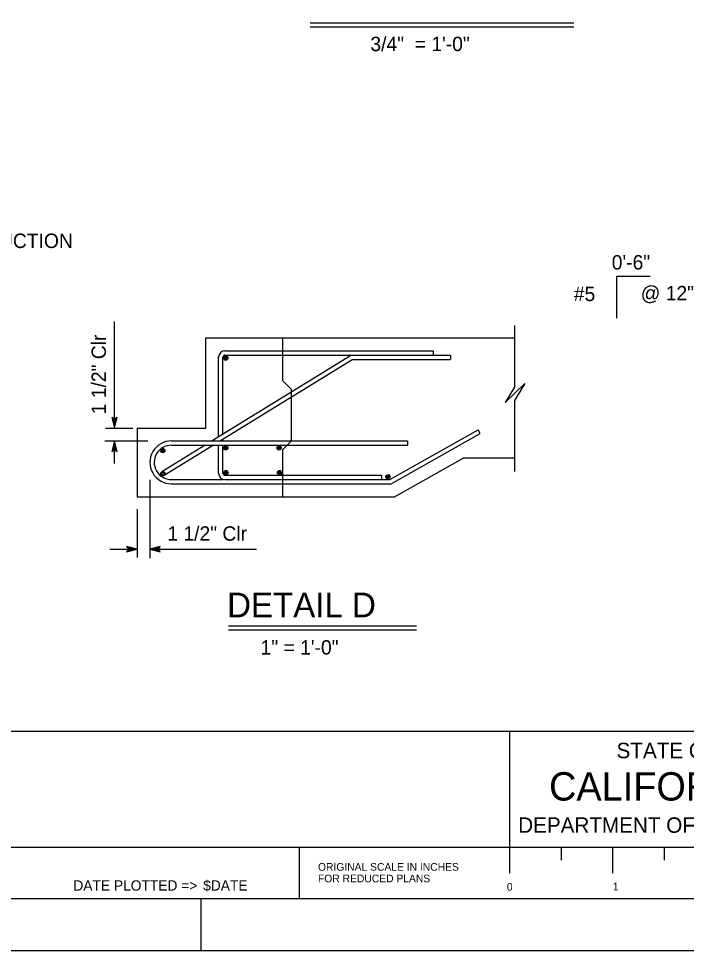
# Model space of a CAD drawing. Extents: x 0 to 2.83, y 0 to 1.83.
# Drawn here: x 1.04 to 1.58, y 0 to 0.754 of the extents above; entities that cross this region are included whole.
import ezdxf

# ---------------------------------------------------------------- set-up
doc = ezdxf.new("R2010")
doc.units = 0
for name, color, linetype in [('10 Sheet Format', 7, 'Continuous'), ('210 Border', 7, 'Continuous'), ('212 Leaders and Dim Lines', 7, 'Continuous'), ('213 Rebar', 7, 'Continuous'), ('214 Text and Titles', 7, 'Continuous'), ('241 Concrete', 7, 'Continuous')]:
    doc.layers.add(name, color=color, linetype=linetype)

msp = doc.modelspace()

# ---------------------------------------------------------------- linework, layer by layer
at = {"layer": '10 Sheet Format'}
msp.add_lwpolyline([(0, 0), (2.83333, 0), (2.83333, 1.83333), (0, 1.83333)], close=True, dxfattribs=at)
at = {"layer": '210 Border'}
for p, q in [((2.79167, 0.17708), (0.08333, 0.17708)), ((1.4375, 0.17708), (1.4375, 0.08333)), ((2.79167, 0.08333), (0.08333, 0.08333)), ((1.26709, 0.08333), (1.26709, 0.04167)), ((1.4375, 0.08333), (1.4375, 0.0625)), ((1.47917, 0.08333), (1.47917, 0.07292)), ((1.52083, 0.08333), (1.52083, 0.0625)), ((1.5625, 0.08333), (1.5625, 0.07292)), ((2.79167, 0.04167), (0.08333, 0.04167)), ((1.1875, 0.04167), (1.1875, 0))]:
    msp.add_line(p, q, dxfattribs=at)
at = {"layer": '212 Leaders and Dim Lines'}
for p, q in [((1.11777, 0.42255), (1.11777, 0.50861)), ((1.11053, 0.42255), (1.13259, 0.42255)), ((1.11002, 0.41212), (1.14478, 0.41212)), ((1.11777, 0.39382), (1.11777, 0.41212)), ((1.14632, 0.38059), (1.14632, 0.31736)), ((1.13602, 0.35684), (1.13602, 0.31788)), ((1.11399, 0.32461), (1.13602, 0.32461)), ((1.14632, 0.32461), (1.23256, 0.32461))]:
    msp.add_line(p, q, dxfattribs=at)
for points in [[(1.11777, 0.42255), (1.11988, 0.43099), (1.11777, 0.42959), (1.11566, 0.43099), (1.11777, 0.42255)], [(1.11777, 0.42405), (1.1193, 0.43017), (1.11777, 0.42915), (1.11623, 0.43017), (1.11777, 0.42405)], [(1.11777, 0.4253), (1.11882, 0.42947), (1.11777, 0.42878), (1.11672, 0.42947), (1.11777, 0.4253)], [(1.11777, 0.42634), (1.11842, 0.4289), (1.11777, 0.42848), (1.11712, 0.4289), (1.11777, 0.42634)], [(1.1175, 0.42641), (1.11798, 0.4283), (1.11777, 0.42816), (1.11755, 0.4283), (1.11803, 0.42641)], [(1.11777, 0.41212), (1.11566, 0.40368), (1.11777, 0.40508), (1.11988, 0.40368), (1.11777, 0.41212)], [(1.11777, 0.41062), (1.11623, 0.4045), (1.11777, 0.40552), (1.1193, 0.4045), (1.11777, 0.41062)], [(1.11777, 0.40936), (1.11672, 0.4052), (1.11777, 0.40589), (1.11882, 0.4052), (1.11777, 0.40936)], [(1.11777, 0.40833), (1.11712, 0.40576), (1.11777, 0.40618), (1.11842, 0.40576), (1.11777, 0.40833)], [(1.11803, 0.40826), (1.11755, 0.40637), (1.11777, 0.40651), (1.11798, 0.40637), (1.1175, 0.40826)], [(1.13602, 0.32461), (1.12758, 0.32673), (1.12898, 0.32461), (1.12758, 0.3225), (1.13602, 0.32461)], [(1.13452, 0.32461), (1.1284, 0.32615), (1.12942, 0.32461), (1.1284, 0.32308), (1.13452, 0.32461)], [(1.13326, 0.32461), (1.12909, 0.32566), (1.12979, 0.32461), (1.12909, 0.32357), (1.13326, 0.32461)], [(1.13223, 0.32461), (1.12966, 0.32526), (1.13008, 0.32461), (1.12966, 0.32397), (1.13223, 0.32461)], [(1.13216, 0.32435), (1.13027, 0.32483), (1.13041, 0.32461), (1.13027, 0.3244), (1.13216, 0.32488)], [(1.14632, 0.32461), (1.15476, 0.3225), (1.15336, 0.32461), (1.15476, 0.32673), (1.14632, 0.32461)], [(1.14782, 0.32461), (1.15394, 0.32308), (1.15292, 0.32461), (1.15394, 0.32615), (1.14782, 0.32461)], [(1.14908, 0.32461), (1.15324, 0.32357), (1.15255, 0.32461), (1.15324, 0.32566), (1.14908, 0.32461)], [(1.15011, 0.32461), (1.15268, 0.32397), (1.15225, 0.32461), (1.15268, 0.32526), (1.15011, 0.32461)], [(1.15018, 0.32488), (1.15207, 0.3244), (1.15193, 0.32461), (1.15207, 0.32483), (1.15018, 0.32435)]]:
    msp.add_lwpolyline(points, dxfattribs=at)
at = {"layer": '213 Rebar'}
for p, q in [((1.52434, 0.51137), (1.52434, 0.54543)), ((1.52434, 0.54543), (1.55127, 0.54543)), ((1.20716, 0.48504), (1.37556, 0.48504)), ((1.37556, 0.48504), (1.37556, 0.48157)), ((1.30959, 0.48157), (1.19682, 0.41212)), ((1.20195, 0.41528), (1.20195, 0.47983)), ((1.31057, 0.4781), (1.20344, 0.41212)), ((1.20542, 0.41742), (1.20542, 0.47983)), ((1.20716, 0.48157), (1.38953, 0.48157)), ((1.31057, 0.4781), (1.38945, 0.4781)), ((1.38951, 0.48158), (1.38951, 0.47811)), ((1.34067, 0.38087), (1.41205, 0.42102)), ((1.34158, 0.3774), (1.41375, 0.418)), ((1.41375, 0.418), (1.41205, 0.42102)), ((1.19118, 0.40865), (1.15607, 0.38703)), ((1.1978, 0.40865), (1.15789, 0.38407)), ((1.16375, 0.41212), (1.35473, 0.41212)), ((1.16375, 0.40865), (1.35473, 0.40865)), ((1.20195, 0.38608), (1.20195, 0.40865)), ((1.20542, 0.41215), (1.20542, 0.41334)), ((1.20542, 0.38601), (1.20542, 0.4087)), ((1.35473, 0.41212), (1.35473, 0.40865)), ((1.16359, 0.38087), (1.20578, 0.38087)), ((1.16359, 0.3774), (1.34158, 0.3774)), ((1.20702, 0.38434), (1.33389, 0.38434)), ((1.20716, 0.38087), (1.34067, 0.38087)), ((1.33389, 0.38434), (1.33389, 0.38087))]:
    msp.add_line(p, q, dxfattribs=at)
for centre, radius in [((1.20773, 0.47915), 0.00174), ((1.20773, 0.47915), 0.00104), ((1.20773, 0.47915), 0.000347), ((1.20773, 0.40649), 0.00174), ((1.20773, 0.40649), 0.00104), ((1.25093, 0.40649), 0.00174), ((1.25093, 0.40649), 0.00104), ((1.15677, 0.40434), 0.00174), ((1.15677, 0.40434), 0.00104), ((1.15677, 0.40434), 0.000347), ((1.20773, 0.40649), 0.000347), ((1.25093, 0.40649), 0.000347), ((1.15698, 0.38555), 0.00174), ((1.15698, 0.38555), 0.00104), ((1.20794, 0.38649), 0.00174), ((1.20794, 0.38649), 0.00104), ((1.20794, 0.38649), 0.000347), ((1.25135, 0.38649), 0.00174), ((1.25135, 0.38649), 0.00104), ((1.33895, 0.38315), 0.00174), ((1.33895, 0.38315), 0.00104), ((1.33895, 0.38315), 0.000347)]:
    msp.add_circle(centre, radius, dxfattribs=at)
for centre, radius, start, end in [((1.20716, 0.47983), 0.00521, 90, 180), ((1.20716, 0.47983), 0.00174, 90, 180), ((1.16372, 0.39478), 0.01733, 89.20144, 269.90912), ((1.16372, 0.39478), 0.01386, 89.20144, 269.90912), ((1.20716, 0.38608), 0.00521, 180, 270), ((1.20716, 0.38608), 0.00174, 180, 270)]:
    msp.add_arc(centre, radius, start, end, dxfattribs=at)
at = {"layer": '214 Text and Titles'}
for p, q in [((1.27601, 0.75046), (1.48956, 0.75046)), ((1.27601, 0.74721), (1.48956, 0.74721)), ((1.20993, 0.26254), (1.3621, 0.26254)), ((1.20993, 0.25929), (1.3621, 0.25929))]:
    msp.add_line(p, q, dxfattribs=at)
at = {"layer": '241 Concrete'}
for p, q in [((1.44153, 0.50553), (1.44153, 0.45552)), ((1.19153, 0.42254), (1.19153, 0.49546)), ((1.19153, 0.49546), (1.44153, 0.49546)), ((1.25403, 0.46073), (1.25403, 0.49546)), ((1.25403, 0.46073), (1.26098, 0.45379)), ((1.26098, 0.41212), (1.26098, 0.45379)), ((1.43382, 0.44333), (1.44969, 0.45851)), ((1.44153, 0.45552), (1.43382, 0.44333)), ((1.44969, 0.45851), (1.44153, 0.44494)), ((1.44153, 0.44494), (1.44153, 0.38735)), ((1.13598, 0.42254), (1.19153, 0.42254)), ((1.13598, 0.42254), (1.13598, 0.36698)), ((1.25403, 0.40518), (1.26098, 0.41212)), ((1.25403, 0.36698), (1.25403, 0.40518)), ((1.34431, 0.36698), (1.39987, 0.39823)), ((1.44153, 0.39823), (1.39987, 0.39823)), ((1.13598, 0.36698), (1.34431, 0.36698))]:
    msp.add_line(p, q, dxfattribs=at)
for radius in [0.00174, 0.000347]:
    msp.add_circle((1.25135, 0.38649), radius, dxfattribs=at)

# ---------------------------------------------------------------- texts
at = {"layer": '10 Sheet Format'}
for s, height, p in [('DATE PLOTTED =>', 0.0083333, (1.08446, 0.04833)), ('$DATE', 0.008333, (1.18951, 0.04833))]:
    msp.add_text(s, height=height, dxfattribs=at).set_placement(p)
at = {"layer": '210 Border'}
for s, height, p in [('STATE OF', 0.012498, (1.524, 0.15544)), ('CALIFORNIA', 0.022917, (1.46938, 0.1212)), ('DEPARTMENT OF TRANSPORTATION', 0.0124983, (1.44442, 0.09509)), ('ORIGINAL SCALE IN INCHES', 0.0062344, (1.28242, 0.06441)), ('FOR REDUCED PLANS', 0.0062344, (1.28242, 0.05504)), ('0', 0.00623, (1.43524, 0.04825)), ('1', 0.00623, (1.5209, 0.04851))]:
    msp.add_text(s, height=height, dxfattribs=at).set_placement(p)
at = {"layer": '212 Leaders and Dim Lines'}
for s, height, p in [('OPTIONAL CONSTRUCTION ', 0.0116667, (0.87516, 0.56818)), ('0\'-6"', 0.011667, (1.52011, 0.55078)), ('#5', 0.011667, (1.4894, 0.52519)), ('@ 12" AT CORNER', 0.0116667, (1.5436, 0.52583)), ('1 1/2" Clr', 0.011667, (1.1605, 0.33139)), (' 1" = 1\'-0"', 0.0116667, (1.23164, 0.23929))]:
    msp.add_text(s, height=height, dxfattribs=at).set_placement(p)
msp.add_text('1 1/2" Clr', height=0.011667, rotation=90, dxfattribs=at).set_placement((1.11085, 0.43365))
at = {"layer": '214 Text and Titles'}
for s, height, p in [('3/4"  = 1\'-0"', 0.0116669, (1.32481, 0.72744)), ('DETAIL D', 0.020003, (1.20888, 0.26938))]:
    msp.add_text(s, height=height, dxfattribs=at).set_placement(p)

doc.saveas('drawing.dxf')
